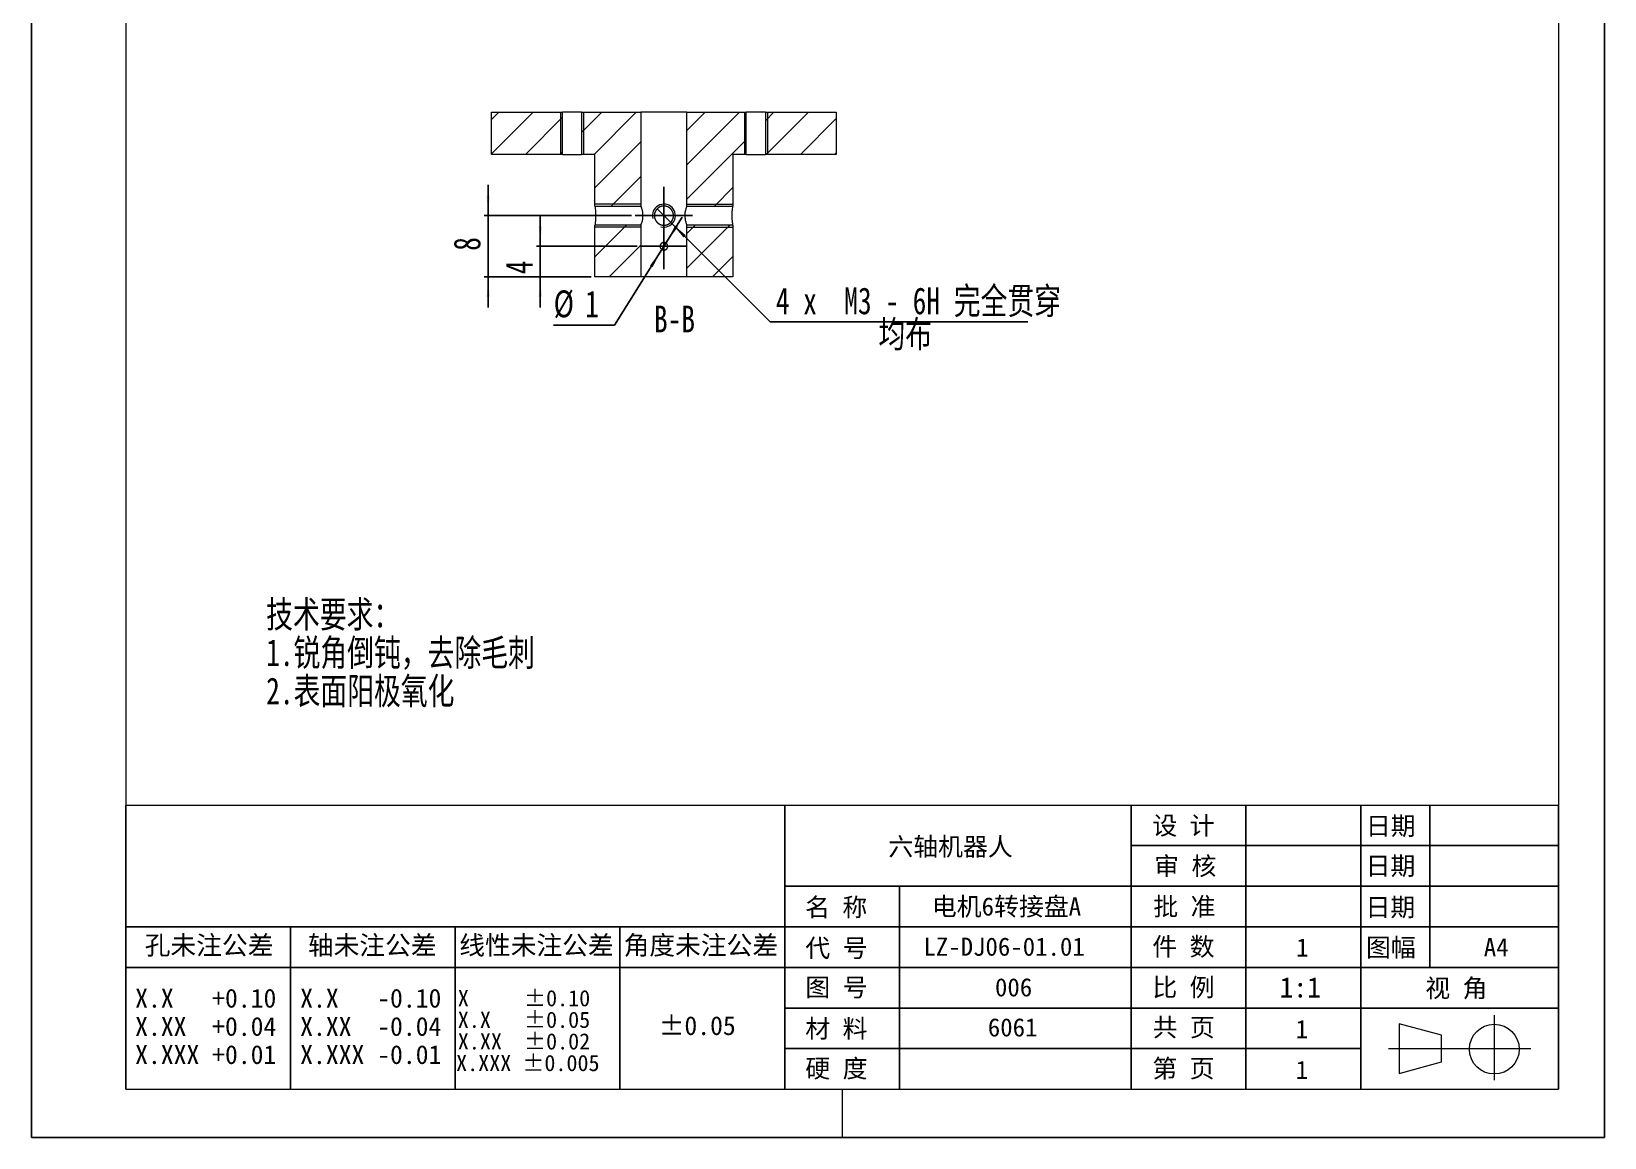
# Model space of a CAD drawing. Header units: millimetres. Extents: x 2 to 208, y 2 to 296.
# Drawn here: x 2.5 to 207.8, y 1.5 to 145.9 of the extents above; entities that cross this region are included whole.
import ezdxf

# ---------------------------------------------------------------- set-up
doc = ezdxf.new("R2010")
doc.units = ezdxf.units.MM
doc.linetypes.add('SLD-中心线', pattern=[34.29, 30.48, -1.27, 1.27, -1.27])
doc.linetypes.add('SLD-实线', pattern=[0])
for name, color, linetype in [('FORMAT', 7, 'SLD-实线'), ('图框', 7, 'SLD-实线'), ('标注层', 96, 'SLD-实线')]:
    doc.layers.add(name, color=color, linetype=linetype)
doc.layers.add('粗实线', color=7, linetype='SLD-实线', lineweight=15)
doc.styles.add('SLDTEXTSTYLE0', font='HYSWLONGFANGSONG.TTF', dxfattribs={"bigfont": 'bigfont'})
doc.styles.add('SLDTEXTSTYLE1', font='SIMSUN.TTC')
doc.styles.add('SLDTEXTSTYLE2', font='SIMSUN.TTC', dxfattribs={"bigfont": 'bigfont'})
doc.styles.add('SLDTEXTSTYLE3', font='HYSWLONGFANGSONG.TTF')
doc.dimstyles.new('SLDDIMSTYLE1', dxfattribs={"dimtxt": 3.5, "dimasz": 2.6, "dimexe": 0, "dimexo": 0.0625, "dimgap": 0.875, "dimtad": 0, "dimtih": 1, "dimtoh": 1, "dimdec": 0, "dimrnd": 1e-09, "dimzin": 12, "dimdsep": 46, "dimtxsty": 'SLDTEXTSTYLE3', "dimblk1": 'NONE', "dimsah": 1, "dimcen": 0, "dimadec": 0, "dimazin": 3, "dimtfac": 1, "dimtdec": 3, "dimtmove": 0, "dimatfit": 3, "dimldrblk": 'NONE', "dimfxl": 0, "dimfrac": 2, "dimtolj": 1, "dimtzin": 12, "dimarcsym": 0})
doc.dimstyles.new('SLDDIMSTYLE4', dxfattribs={"dimtxt": 3.5, "dimasz": 2.6, "dimexe": 0, "dimexo": 0.0625, "dimgap": 0.875, "dimtad": 0, "dimtih": 1, "dimtoh": 1, "dimdec": 3, "dimrnd": 1e-09, "dimzin": 12, "dimdsep": 46, "dimtxsty": 'SLDTEXTSTYLE3', "dimsah": 1, "dimcen": 0, "dimadec": 0, "dimazin": 3, "dimtfac": 1, "dimtdec": 3, "dimtmove": 0, "dimatfit": 3, "dimfxl": 0, "dimfrac": 2, "dimtolj": 1, "dimtzin": 12, "dimarcsym": 0})
doc.dimstyles.new('SLDDIMSTYLE5', dxfattribs={"dimtxt": 3.5, "dimasz": 2.6, "dimexe": 0, "dimexo": 0.0625, "dimgap": 0.875, "dimtad": 1, "dimdec": 3, "dimrnd": 1e-09, "dimzin": 12, "dimdsep": 46, "dimtxsty": 'SLDTEXTSTYLE3', "dimsah": 1, "dimcen": 0.09, "dimadec": 0, "dimazin": 3, "dimtfac": 1, "dimtdec": 3, "dimtmove": 0, "dimatfit": 0, "dimfxl": 0, "dimfrac": 2, "dimtolj": 1, "dimtzin": 12, "dimarcsym": 0})

# ---------------------------------------------------------------- blocks, each defined once
blk = doc.blocks.new('SW_NOTE_0')
at = {"color": 0, "linetype": 'Continuous', "lineweight": 0, "char_height": 3.5, "attachment_point": 1, "style": 'SLDTEXTSTYLE0'}
for s, insert in [('\\M+18B5A术\\M+19776\\M+18B81\\M+18146', (0, 4.51)), ('1.锐\\M+18A70\\M+1937C钝\\M+18143\\M+18B8E\\M+18F9C\\M+196D1\\M+18E68', (0, -0.49)), ('2.\\M+1955C\\M+196CA阳极氧\\M+189BB', (0, -5.49))]:
    blk.add_mtext(s, dxfattribs=dict(at, insert=insert))
blk = doc.blocks.new('SW_NOTE_1')
at = {"layer": 'FORMAT', "color": 0, "char_height": 2.4625, "attachment_point": 2, "style": 'SLDTEXTSTYLE1'}
for s, insert in [('X.X   +0.10', (7.62, 2.87)), ('X.XX  +0.04', (7.62, -0.81)), ('X.XXX +0.01', (7.62, -4.49))]:
    blk.add_mtext(s, dxfattribs=dict(at, insert=insert))
blk = doc.blocks.new('SW_NOTE_2')
at = {"layer": 'FORMAT', "color": 0, "char_height": 2.4625, "attachment_point": 2, "style": 'SLDTEXTSTYLE1'}
for s, insert in [('X.X   -0.10', (7.62, 2.87)), ('X.XX  -0.04', (7.62, -0.81)), ('X.XXX -0.01', (7.62, -4.49))]:
    blk.add_mtext(s, dxfattribs=dict(at, insert=insert))
blk = doc.blocks.new('SW_NOTE_3')
at = {"layer": 'FORMAT', "color": 0, "char_height": 2.1167, "attachment_point": 2, "style": 'SLDTEXTSTYLE1'}
for s, insert in [('X     ±0.10', (7.18, 2.46)), ('X.X   ±0.05', (7.18, -0.36)), ('X.XX  ±0.02', (7.18, -3.18)), (' X.XXX ±0.005', (6.96, -6))]:
    blk.add_mtext(s, dxfattribs=dict(at, insert=insert))
blk = doc.blocks.new('_D_6')
at = {"layer": '标注层'}
for p, q in [((68.9, 117.82), (68.9, 121.82)), ((81.54, 117.82), (68.4, 117.82)), ((68.9, 117.82), (68.9, 113.82)), ((75.54, 113.82), (68.4, 113.82)), ((68.9, 113.82), (68.9, 109.82))]:
    blk.add_line(p, q, dxfattribs=at)
for points in [[(68.9, 117.82), (69.1, 120.42), (68.7, 120.42)], [(68.9, 113.82), (68.7, 111.22), (69.1, 111.22)]]:
    blk.add_solid(points, dxfattribs=at)
at = {"layer": '标注层', "insert": (64.39, 114.18, 11.31), "char_height": 3.5, "attachment_point": 1, "rotation": 90, "style": 'SLDTEXTSTYLE3'}
blk.add_mtext('4', dxfattribs=at)
blk = doc.blocks.new('_D_7')
at = {"layer": '标注层'}
for p, q in [((62.1, 121.82), (62.1, 125.82)), ((80.79, 121.82), (61.6, 121.82)), ((62.1, 121.82), (62.1, 113.82)), ((75.54, 113.82), (61.6, 113.82)), ((62.1, 113.82), (62.1, 109.82))]:
    blk.add_line(p, q, dxfattribs=at)
for points in [[(62.1, 121.82), (62.3, 124.42), (61.9, 124.42)], [(62.1, 113.82), (61.9, 111.22), (62.3, 111.22)]]:
    blk.add_solid(points, dxfattribs=at)
at = {"layer": '标注层', "insert": (57.59, 117.23, 11.31), "char_height": 3.5, "attachment_point": 1, "rotation": 90, "style": 'SLDTEXTSTYLE3'}
blk.add_mtext('8', dxfattribs=at)
blk = doc.blocks.new('_D_8')
at = {"layer": '标注层'}
for p, q in [((85.31, 118.24), (87.43, 121.63)), ((84.77, 117.4), (78.58, 107.53)), ((85.31, 118.24), (84.77, 117.4)), ((78.58, 107.53), (70.65, 107.53))]:
    blk.add_line(p, q, dxfattribs=at)
for points in [[(85.31, 118.24), (86.86, 120.34), (86.52, 120.55)], [(84.77, 117.4), (83.22, 115.3), (83.56, 115.09)]]:
    blk.add_solid(points, dxfattribs=at)
at = {"layer": '标注层', "char_height": 3.5, "attachment_point": 1, "style": 'SLDTEXTSTYLE3'}
for s, insert in [('%%c', (70.65, 112.06, 11.31)), ('1', (74.76, 112.04, 11.31))]:
    blk.add_mtext(s, dxfattribs=dict(at, insert=insert))
blk = doc.blocks.new('_D_9')
at = {"layer": '标注层'}
for p, q in [((84.16, 122.7), (85.93, 120.94)), ((85.93, 120.94), (98.9, 107.98)), ((98.9, 107.98), (132.54, 107.98))]:
    blk.add_line(p, q, dxfattribs=at)
blk.add_solid([(85.93, 120.94), (87.62, 118.96), (87.91, 119.24)], dxfattribs=at)
at = {"layer": '标注层', "char_height": 3.5, "attachment_point": 1, "style": 'SLDTEXTSTYLE0'}
for s, insert in [('4 x  M3 - 6H \\M+18AAE\\M+19153贯\\M+190FA', (99.65, 112.45, 11.31)), ('\\M+18BCF\\M+1957A', (113.03, 108.12, 11.31))]:
    blk.add_mtext(s, dxfattribs=dict(at, insert=insert))
blk = doc.blocks.new('_NONE')
blk = doc.blocks.new('SW_CENTERMARKSYMBOL_1')
at = {"layer": '标注层', "color": 0}
for p, q in [((0, 2.5), (0, 3)), ((0, 0), (0, 2.5)), ((-2.5, 0), (-3, 0)), ((0, 0), (-2.5, 0)), ((0, 0), (0, -2.5)), ((0, 0), (2.5, 0)), ((2.5, 0), (3, 0)), ((0, -2.5), (0, -3))]:
    blk.add_line(p, q, dxfattribs=at)
blk = doc.blocks.new('SW_CENTERMARKSYMBOL_2')
at = {"layer": '标注层', "color": 0}
for p, q in [((0, 2.5), (0, 3.75)), ((0, 0), (0, 2.5)), ((-2.5, 0), (-3.75, 0)), ((0, 0), (-2.5, 0)), ((0, 0), (0, -2.5)), ((0, 0), (2.5, 0)), ((2.5, 0), (3.75, 0)), ((0, -2.5), (0, -3.75))]:
    blk.add_line(p, q, dxfattribs=at)

msp = doc.modelspace()

# ---------------------------------------------------------------- hatches: boundary and pattern name
at = {"linetype": 'SLD-实线', "lineweight": 0}
h = msp.add_hatch(dxfattribs=at)
h.set_pattern_fill('ANSI31', style=0)
h.paths.add_polyline_path([(62.54061, 135.32044), (62.54061, 129.82044), (71.79061, 129.82044), (71.79061, 135.32044)], flags=0)
h = msp.add_hatch(dxfattribs=at)
h.set_pattern_fill('ANSI31', style=0)
h.paths.add_polyline_path([(76.04061, 129.82044), (76.04061, 123.07044), (82.04061, 123.07044), (82.04061, 135.32044), (74.29061, 135.32044), (74.29061, 129.82044)], flags=0)
h = msp.add_hatch(dxfattribs=at)
h.set_pattern_fill('ANSI31', style=0)
h.paths.add_polyline_path([(94.04061, 123.07044), (94.04061, 129.82044), (95.79061, 129.82044), (95.79061, 135.32044), (88.04061, 135.32044), (88.04061, 123.07044)], flags=0)
h = msp.add_hatch(dxfattribs=at)
h.set_pattern_fill('ANSI31', style=0)
h.paths.add_polyline_path([(107.54061, 129.82044), (107.54061, 135.32044), (98.29061, 135.32044), (98.29061, 129.82044)], flags=0)
h = msp.add_hatch(dxfattribs=at)
h.set_pattern_fill('ANSI31', style=0)
h.paths.add_polyline_path([(76.04061, 120.57044), (76.04061, 113.82044), (82.04061, 113.82044), (82.04061, 120.57044)], flags=0)
h = msp.add_hatch(dxfattribs=at)
h.set_pattern_fill('ANSI31', style=0)
h.paths.add_polyline_path([(94.04061, 113.82044), (94.04061, 120.57044), (88.04061, 120.57044), (88.04061, 113.82044)], flags=0)

# ---------------------------------------------------------------- linework, layer by layer
at = {"color": 7, "linetype": 'SLD-实线', "lineweight": 15}
for p, q in [((62.54061, 129.82044), (62.54061, 135.32044)), ((62.54061, 135.32044), (71.79061, 135.32044)), ((71.79061, 129.82044), (71.79061, 135.32044)), ((74.29061, 135.32044), (71.79061, 135.32044)), ((74.29061, 135.32044), (74.29061, 129.82044)), ((74.29061, 135.32044), (82.04061, 135.32044)), ((82.04061, 135.32044), (82.04061, 123.07044)), ((88.04061, 135.32044), (82.04061, 135.32044)), ((88.04061, 123.07044), (88.04061, 135.32044)), ((88.04061, 135.32044), (95.79061, 135.32044)), ((95.79061, 129.82044), (95.79061, 135.32044)), ((98.29061, 135.32044), (95.79061, 135.32044)), ((98.29061, 135.32044), (98.29061, 129.82044)), ((98.29061, 135.32044), (107.54061, 135.32044)), ((107.54061, 135.32044), (107.54061, 129.82044)), ((71.79061, 129.82044), (62.54061, 129.82044)), ((71.79061, 129.82044), (74.29061, 129.82044)), ((76.04061, 129.82044), (74.29061, 129.82044)), ((76.04061, 123.07044), (76.04061, 129.82044)), ((94.04061, 129.82044), (94.04061, 123.07044)), ((95.79061, 129.82044), (94.04061, 129.82044)), ((95.79061, 129.82044), (98.29061, 129.82044)), ((107.54061, 129.82044), (98.29061, 129.82044)), ((76.04061, 123.07044), (82.04061, 123.07044)), ((88.04061, 123.07044), (94.04061, 123.07044)), ((82.04061, 120.57044), (76.04061, 120.57044)), ((76.04061, 113.82044), (76.04061, 120.57044)), ((82.04061, 120.57044), (82.04061, 113.82044)), ((88.04061, 113.82044), (88.04061, 120.57044)), ((94.04061, 120.57044), (88.04061, 120.57044)), ((94.04061, 120.57044), (94.04061, 113.82044)), ((82.04061, 113.82044), (76.04061, 113.82044)), ((88.04061, 113.82044), (82.04061, 113.82044)), ((94.04061, 113.82044), (88.04061, 113.82044))]:
    msp.add_line(p, q, dxfattribs=at)
at = {"color": 7, "linetype": 'SLD-实线', "lineweight": 0}
for p, q in [((71.54061, 135.32044), (71.54061, 129.82044)), ((74.54061, 135.32044), (74.54061, 129.82044)), ((95.54061, 135.32044), (95.54061, 129.82044)), ((98.54061, 135.32044), (98.54061, 129.82044)), ((82.04061, 123.32044), (76.04061, 123.32044)), ((88.04061, 123.32044), (94.04061, 123.32044)), ((82.04061, 120.32044), (76.04061, 120.32044)), ((88.04061, 120.32044), (94.04061, 120.32044))]:
    msp.add_line(p, q, dxfattribs=at)
at = {"color": 7, "linetype": 'SLD-中心线', "lineweight": 0}
for p, q in [((193.4139, 17.45643), (193.4139, 8.97129)), ((179.5871, 13.1), (187.83671, 13.1)), ((187.83671, 13.1), (198.16938, 13.1))]:
    msp.add_line(p, q, dxfattribs=at)
at = {"color": 7, "linetype": 'SLD-实线', "lineweight": 0}
msp.add_arc((85.04061, 121.82044), 1.5, 255, 195, dxfattribs=at)
msp.add_arc((85.04061, 121.82044), 1.5, 255, 195, dxfattribs=at)
at = {"color": 7, "linetype": 'SLD-实线', "lineweight": 15}
for points, knots in [([(76.04061, 123.07044), (76.04061, 123.07044), (76.04176, 123.06225), (76.04612, 123.03023), (76.04932, 123.00656), (76.06141, 122.9124), (76.07264, 122.82065), (76.09565, 122.58749), (76.10692, 122.4499), (76.11908, 122.22292), (76.12229, 122.14499), (76.12669, 121.98458), (76.12784, 121.90165), (76.12783, 121.65677), (76.12306, 121.49211), (76.10692, 121.19121), (76.09551, 121.05196), (76.07845, 120.87907), (76.07268, 120.82631), (76.06218, 120.73568), (76.0574, 120.69727), (76.0453, 120.60303), (76.04061, 120.57044), (76.04061, 120.57044)], [0, 0, 0, 0, 0.0625, 0.0625, 0.125, 0.125, 0.25, 0.25, 0.375, 0.375, 0.4375, 0.4375, 0.5, 0.5, 0.625, 0.625, 0.75, 0.75, 0.8125, 0.8125, 0.875, 0.875, 1, 1, 1, 1]), ([(82.04061, 120.57044), (82.04061, 120.57044), (82.04414, 120.57884), (82.05745, 120.61133), (82.06724, 120.63541), (82.10444, 120.73094), (82.13889, 120.82327), (82.20932, 121.05196), (82.2453, 121.18951), (82.29738, 121.48934), (82.31341, 121.65549), (82.31346, 121.98465), (82.29758, 122.15047), (82.24502, 122.45291), (82.20918, 122.58949), (82.15601, 122.76194), (82.13869, 122.81312), (82.10662, 122.90329), (82.09173, 122.94259), (82.06721, 123.00555), (82.05747, 123.02951), (82.04413, 123.06207), (82.04061, 123.07044), (82.04061, 123.07044)], [0, 0, 0, 0, 0.0625, 0.0625, 0.125, 0.125, 0.25, 0.25, 0.375, 0.375, 0.5, 0.5, 0.625, 0.625, 0.75, 0.75, 0.8125, 0.8125, 0.875, 0.875, 0.9375, 0.9375, 1, 1, 1, 1]), ([(83.79061, 121.98764), (83.79061, 121.73684), (83.79891, 121.65485), (83.83123, 121.49389), (83.85568, 121.41409), (83.95015, 121.18791), (84.04262, 121.05074), (84.27031, 120.82291), (84.40804, 120.7301), (84.70824, 120.6045), (84.87388, 120.57063), (85.12179, 120.57034), (85.20559, 120.57865), (85.36683, 120.61096), (85.44549, 120.63495), (85.67405, 120.73025), (85.81041, 120.82244), (86.03885, 121.05094), (86.13121, 121.18839), (86.25653, 121.48814), (86.2904, 121.65427), (86.29082, 121.98346), (86.25765, 122.14935), (86.13175, 122.45192), (86.04005, 122.5886), (85.86765, 122.76125), (85.80539, 122.81248), (85.67118, 122.90277), (85.59828, 122.94213), (85.44739, 123.00522), (85.36936, 123.02925), (85.20786, 123.06194), (85.12402, 123.07037), (84.8767, 123.07057), (84.71052, 123.03708), (84.40892, 122.91138), (84.27158, 122.81915), (84.04203, 122.58964), (83.95078, 122.45447), (83.82358, 122.14994), (83.79061, 121.98764), (83.79061, 121.73684)], [-0.0625, -0.0625, 0, 0, 0.03125, 0.03125, 0.0625, 0.0625, 0.125, 0.125, 0.1875, 0.1875, 0.25, 0.25, 0.28125, 0.28125, 0.3125, 0.3125, 0.375, 0.375, 0.4375, 0.4375, 0.5, 0.5, 0.5625, 0.5625, 0.625, 0.625, 0.65625, 0.65625, 0.6875, 0.6875, 0.71875, 0.71875, 0.75, 0.75, 0.8125, 0.8125, 0.875, 0.875, 0.9375, 0.9375, 1, 1, 1.03125, 1.03125]), ([(88.04061, 123.07044), (88.04061, 123.07044), (88.0262, 123.03682), (87.97713, 122.91086), (87.94263, 122.81852), (87.87184, 122.58876), (87.83627, 122.45347), (87.78339, 122.14882), (87.76771, 121.9864), (87.76783, 121.73561), (87.77171, 121.65363), (87.78625, 121.49268), (87.79708, 121.41289), (87.83649, 121.18681), (87.87254, 121.04971), (87.94276, 120.82209), (87.97736, 120.72942), (88.02618, 120.60412), (88.04061, 120.57044), (88.04061, 120.57044)], [0, 0, 0, 0, 0.125, 0.125, 0.25, 0.25, 0.375, 0.375, 0.5, 0.5, 0.5625, 0.5625, 0.625, 0.625, 0.75, 0.75, 0.875, 0.875, 1, 1, 1, 1]), ([(94.04061, 120.57044), (94.04061, 120.57044), (94.03592, 120.60309), (94.0198, 120.72855), (94.00846, 120.82145), (93.98574, 121.05169), (93.97432, 121.19098), (93.95818, 121.49167), (93.95337, 121.656), (93.9534, 121.98668), (93.95816, 122.14893), (93.97442, 122.45144), (93.98581, 122.58992), (94.00853, 122.82004), (94.01989, 122.91305), (94.0359, 123.0376), (94.04061, 123.07044), (94.04061, 123.07044)], [0, 0, 0, 0, 0.125, 0.125, 0.25, 0.25, 0.375, 0.375, 0.5, 0.5, 0.625, 0.625, 0.75, 0.75, 0.875, 0.875, 1, 1, 1, 1]), ([(85.54061, 117.68806), (85.54061, 117.95282), (85.48621, 118.08197), (85.30204, 118.26609), (85.17158, 118.32036), (84.91021, 118.32051), (84.7803, 118.26718), (84.59402, 118.08101), (84.54066, 117.95127), (84.54056, 117.69), (84.59464, 117.55948), (84.77882, 117.37495), (84.90806, 117.32055), (85.17236, 117.32033), (85.30181, 117.37467), (85.48599, 117.55857), (85.54061, 117.68806), (85.54061, 117.95282)], [-0.125, -0.125, 0, 0, 0.125, 0.125, 0.25, 0.25, 0.375, 0.375, 0.5, 0.5, 0.625, 0.625, 0.75, 0.75, 0.875, 0.875, 1, 1, 1.125, 1.125])]:
    msp.add_open_spline(points, degree=3, knots=knots, dxfattribs=at)
at = {"layer": 'FORMAT'}
for p, q in [((14.8, 44.9), (14.8, 7.8)), ((100.8, 44.9), (100.8, 7.8)), ((146, 44.9), (146, 7.8)), ((161, 44.9), (161, 7.8)), ((176, 44.9), (176, 7.8)), ((185, 44.9), (185, 23.7)), ((201.8, 44.9), (201.8, 7.8)), ((201.8, 39.6), (146, 39.6)), ((201.8, 34.3), (100.8, 34.3)), ((115.8, 34.3), (115.8, 7.8)), ((14.8, 29), (201.8, 29)), ((36.3, 29), (36.3, 7.8)), ((57.8, 29), (57.8, 7.8)), ((79.3, 29), (79.3, 7.8)), ((14.8, 23.7), (201.8, 23.7)), ((100.8, 18.4), (201.8, 18.4)), ((176, 13.1), (100.8, 13.1))]:
    msp.add_line(p, q, dxfattribs=at)
at = {"layer": '图框'}
for p, q in [((2.5, 295.8), (2.5, 1.5)), ((207.8, 295.8), (207.8, 1.5)), ((2.5, 1.5), (207.8, 1.5))]:
    msp.add_line(p, q, dxfattribs=at)
at = {"layer": '粗实线'}
for p, q in [((14.8, 289.8), (14.8, 7.8)), ((201.8, 289.8), (201.8, 7.8)), ((14.8, 44.9), (201.8, 44.9)), ((180.9814, 16.35), (180.9814, 9.85)), ((186.5005, 14.83951), (180.9814, 16.35)), ((186.5005, 11.36049), (186.5005, 14.83951)), ((180.9814, 9.85), (186.5005, 11.36049)), ((14.8, 7.8), (201.8, 7.8)), ((14.8, 7.8), (201.8, 7.8)), ((108.3, 7.8), (108.3, 1.5))]:
    msp.add_line(p, q, dxfattribs=at)
msp.add_circle((193.4139, 13.04527), 3.25, dxfattribs=at)

# ---------------------------------------------------------------- block references
at = {"color": 7, "linetype": 'Continuous', "lineweight": 0}
msp.add_blockref('SW_NOTE_0', (33.13195, 67.03302), dxfattribs=at)
at = {"layer": 'FORMAT'}
for name, p in [('SW_NOTE_1', (17.62425, 18.04631)), ('SW_NOTE_2', (39.16283, 18.04631)), ('SW_NOTE_3', (59.60123, 18.28821))]:
    msp.add_blockref(name, p, dxfattribs=at)
at = {"layer": '标注层'}
for name, p in [('SW_CENTERMARKSYMBOL_2', (85.04061, 121.82044)), ('SW_CENTERMARKSYMBOL_1', (85.04061, 117.82044))]:
    msp.add_blockref(name, p, dxfattribs=at)

# ---------------------------------------------------------------- texts
at = {"color": 7, "linetype": 'Continuous', "lineweight": 0, "char_height": 2.38125, "attachment_point": 2}
for s, insert, style in [('\\M+1985A轴\\M+18AF7\\M+18AED\\M+1906C', (122.44756, 40.66513), 'SLDTEXTSTYLE2'), ('电\\M+18AF76转\\M+190DA盘A', (129.74706, 32.84752), 'SLDTEXTSTYLE2'), ('LZ-DJ06-01.01', (129.437, 27.60583), 'SLDTEXTSTYLE1'), ('1', (168.37008, 27.49944), 'SLDTEXTSTYLE1'), ('006', (130.67724, 22.29834), 'SLDTEXTSTYLE1'), ('6061', (130.55321, 17.07183), 'SLDTEXTSTYLE1')]:
    msp.add_mtext(s, dxfattribs=dict(at, insert=insert, style=style))
at = {"layer": 'FORMAT', "attachment_point": 2}
for s, insert, char_height, style in [('设 计', (152.8441, 43.4064), 2.38125, 'SLDTEXTSTYLE2'), ('\\M+193FA\\M+18AFA', (179.89561, 43.35938), 2.38125, 'SLDTEXTSTYLE2'), ('审 \\M+18A6A', (153.08109, 38.12446), 2.38125, 'SLDTEXTSTYLE2'), ('\\M+193FA\\M+18AFA', (179.86819, 38.14323), 2.38125, 'SLDTEXTSTYLE2'), ('\\M+196BC \\M+18FCC', (107.5225, 32.75638), 2.38125, 'SLDTEXTSTYLE2'), ('\\M+194E1 \\M+18F79', (152.96654, 32.84752), 2.38125, 'SLDTEXTSTYLE2'), ('\\M+193FA\\M+18AFA', (179.85181, 32.75103), 2.38125, 'SLDTEXTSTYLE2'), ('\\M+18D45\\M+196A2\\M+1928D\\M+18CF6\\M+18DB7', (25.6761, 27.8303), 2.4625, 'SLDTEXTSTYLE2'), ('轴\\M+196A2\\M+1928D\\M+18CF6\\M+18DB7', (46.97232, 27.8303), 2.4625, 'SLDTEXTSTYLE2'), ('线\\M+190AB\\M+196A2\\M+1928D\\M+18CF6\\M+18DB7', (68.40897, 27.8303), 2.4625, 'SLDTEXTSTYLE2'), ('\\M+18A70\\M+19378\\M+196A2\\M+1928D\\M+18CF6\\M+18DB7', (89.85915, 27.8303), 2.4625, 'SLDTEXTSTYLE2'), ('\\M+191E3 \\M+18D86', (107.55248, 27.43198), 2.38125, 'SLDTEXTSTYLE2'), ('\\M+18C8F \\M+19094', (152.8441, 27.60583), 2.38125, 'SLDTEXTSTYLE2'), ('图\\M+1959D', (179.91052, 27.49944), 2.38125, 'SLDTEXTSTYLE2'), ('A4', (193.65941, 27.525), 2.38125, 'SLDTEXTSTYLE1'), ('\\M+194E4 \\M+197E1', (152.8441, 22.29834), 2.38125, 'SLDTEXTSTYLE2'), ('图 \\M+18D86', (107.55248, 22.29834), 2.38125, 'SLDTEXTSTYLE2'), ('1:1', (168.09116, 22.41953), 2.645833, 'SLDTEXTSTYLE1'), ('视 \\M+18A70', (188.46133, 22.19085), 2.38125, 'SLDTEXTSTYLE2'), ('±0.05', (89.39041, 17.33779), 2.4625, 'SLDTEXTSTYLE1'), ('\\M+18DDE \\M+197BF', (107.55248, 16.90858), 2.38125, 'SLDTEXTSTYLE2'), ('\\M+18BA4 页', (152.88254, 17.07183), 2.38125, 'SLDTEXTSTYLE2'), ('1', (168.29784, 16.84385), 2.38125, 'SLDTEXTSTYLE1'), ('\\M+18D64 \\M+19378', (107.55248, 11.71362), 2.38125, 'SLDTEXTSTYLE2'), ('\\M+191E6 页', (152.8441, 11.71362), 2.38125, 'SLDTEXTSTYLE2'), ('1', (168.31314, 11.51611), 2.38125, 'SLDTEXTSTYLE1')]:
    msp.add_mtext(s, dxfattribs=dict(at, insert=insert, char_height=char_height, style=style))
at = {"layer": '标注层', "insert": (86.42238, 110.07662), "char_height": 3.5, "attachment_point": 2, "style": 'SLDTEXTSTYLE3'}
msp.add_mtext('B-B', dxfattribs=at)

# ---------------------------------------------------------------- dimensions: what is measured, and where the dimension line sits
at = {"layer": '标注层'}
for base, p1, picture, middle in [((62.097, 113.82044), (81.29061, 121.82044), '_D_7', (62.097, 118.75975)), ((68.897, 113.82044), (82.04061, 117.82044), '_D_6', (68.897, 115.71011))]:
    dim = msp.add_linear_dim(base=base, p1=p1, p2=(76.04061, 113.82044), angle=90, dimstyle='SLDDIMSTYLE5', dxfattribs=at)
    dim.commit()
    dim.dimension.update_dxf_attribs({"geometry": picture, "text_midpoint": middle, "dimtype": 160})
dim = msp.add_diameter_dim_2p(p1=(84.77478, 117.39696), p2=(85.30645, 118.24391), dimstyle='SLDDIMSTYLE4', dxfattribs=at)
dim.commit()
dim.dimension.update_dxf_attribs({"geometry": '_D_8', "text_midpoint": (74.23951, 110.21465), "dimtype": 163})
dim = msp.add_diameter_dim_2p(p1=(84.15616, 122.70375), p2=(85.92507, 120.93713), text='<> x  M3 - 6H 完全贯穿\\P均布', dimstyle='SLDDIMSTYLE1', override={"dimpost": '<>'}, dxfattribs=at)
dim.commit()
dim.dimension.update_dxf_attribs({"geometry": '_D_9', "text_midpoint": (116.09883, 107.94102), "dimtype": 163})

doc.saveas('drawing.dxf')
